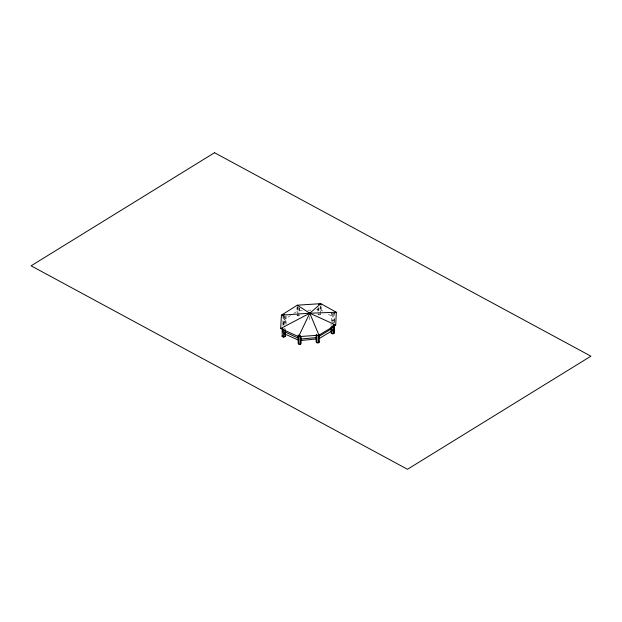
<?xml version="1.0" encoding="UTF-8"?>
<svg xmlns="http://www.w3.org/2000/svg" width="622" height="622" viewBox="0 0 622 622"><rect width="100%" height="100%" fill="white"/><g stroke="black" fill="none" stroke-linecap="round" stroke-linejoin="round"><path stroke-width="0.47" stroke-dasharray="3.11 2.33" d="M321.286 306.747L321.286 312.011M334.286 322.305L334.55 318.674M282.893 325.664L283.329 321.177M320.657 311.117L321.286 310.191L323.642 311.552M317.865 314.126L318.946 314.911L320.734 314.646M296.982 315.035L297.503 315.758L298.855 315.859L299.563 315.066M290.575 315.51L284.176 319.63L285.723 319.91M293.778 313.457L296.982 311.397L296.982 307.26M284.464 325.026L283.329 324.816L282.979 323.899L284.176 323.269L285.723 323.549L285.723 316.466M331.316 313.441L332.879 314.032L334.55 313.55M283.624 328.556L285.148 328.105M334.652 321.232L333.089 320.641L331.417 321.131L331.316 322.204L331.417 312.368M332.949 322.779L334.55 322.313M302.059 310.673L299.159 310.868L299.687 311.599L299.687 308.287M307.859 310.277L311.723 310.02M316.559 309.694L318.495 309.562M328.369 314.273L333.089 317.002M297.464 307.105L297.503 315.758M334.652 312.469L334.55 320.493M333.089 313.589L333.089 320.641M332.879 314.032L332.879 322.795M331.067 323.883L331.067 325.586M320.657 305.954L320.657 314.755M320.206 306.459L320.206 312.104M318.946 307.377L318.946 314.911M318.495 307.836L318.495 311.381M317.865 307.968L317.865 311.49M309.764 316.629L309.764 320.035M299.159 307.563L299.159 312.687M298.855 307.26L298.855 315.859M297.806 305.806L297.806 312.493M286.073 315.657L286.073 324.466L284.876 325.096L284.876 316.295M284.176 315.323L284.176 323.269M283.329 316.015L283.329 324.816M282.979 315.097L282.979 323.899"/><path stroke-width="0.93" d="M298.156 335.833L298.156 343.639L299.089 344.308L300.558 344.184L301.095 343.391L301.102 336.409M335.717 325.018L336.323 312.267L320.835 303.645L297.285 305.208L281.424 315.144L280.662 328.54L298.544 336.642L318.954 335.188L335.717 325.018L309.764 313.216L297.285 305.208M333.82 328.657L334.014 325.928M285.241 330.103L285.148 336.665L283.624 337.108L282.186 336.572L282.279 335.585M334.55 313.55L334.652 312.469M282.279 331.946L282.629 328.354M316.334 337.715L316.699 338.92L300.558 340.545L301.095 339.752M299.089 335.841L298.544 336.642L309.764 313.216L320.835 303.645M316.217 334.947L316.217 341.89L316.816 342.714L318.355 342.831L319.304 342.116L319.304 334.348M318.798 336.533L331.067 329.007M284.176 314.46L282.979 315.097L283.329 316.015M332.972 325.081L334.169 324.443M331.067 327.296L331.067 332.646L331.425 333.555L332.972 333.843L334.169 333.205L334.169 325.322M280.662 328.54L309.764 313.216L336.323 312.267M301.11 338.982L316.217 337.622M318.495 304.391L320.206 304.244L321.286 305.021M298.156 335.001L299.089 335.67L300.558 335.546M281.424 315.144L309.764 313.216L318.954 335.188M331.425 329.924L332.972 330.204L319.304 338.485L318.705 337.653M298.156 340.001L283.624 333.47L285.148 333.027L285.241 332.039L298.412 338.244M317.236 342.232L317.655 342.784M318.767 341.385L319.304 342.116M334.169 333.205L333.82 325.236M332.972 325.936L332.972 333.843M331.425 326.503L331.425 333.555M318.355 335.188L318.355 342.831M316.816 335.079L316.816 342.714M316.38 334.48L316.38 342.116M300.558 336.378L300.558 344.184M299.089 335.67L299.089 344.308M285.148 329.746L285.148 336.665M283.624 329.372L283.624 337.108M282.279 328.665L282.186 336.572M214.52 152.717L31.1 265.819L407.48 469.283L590.9 356.181L214.52 152.717"/></g></svg>
